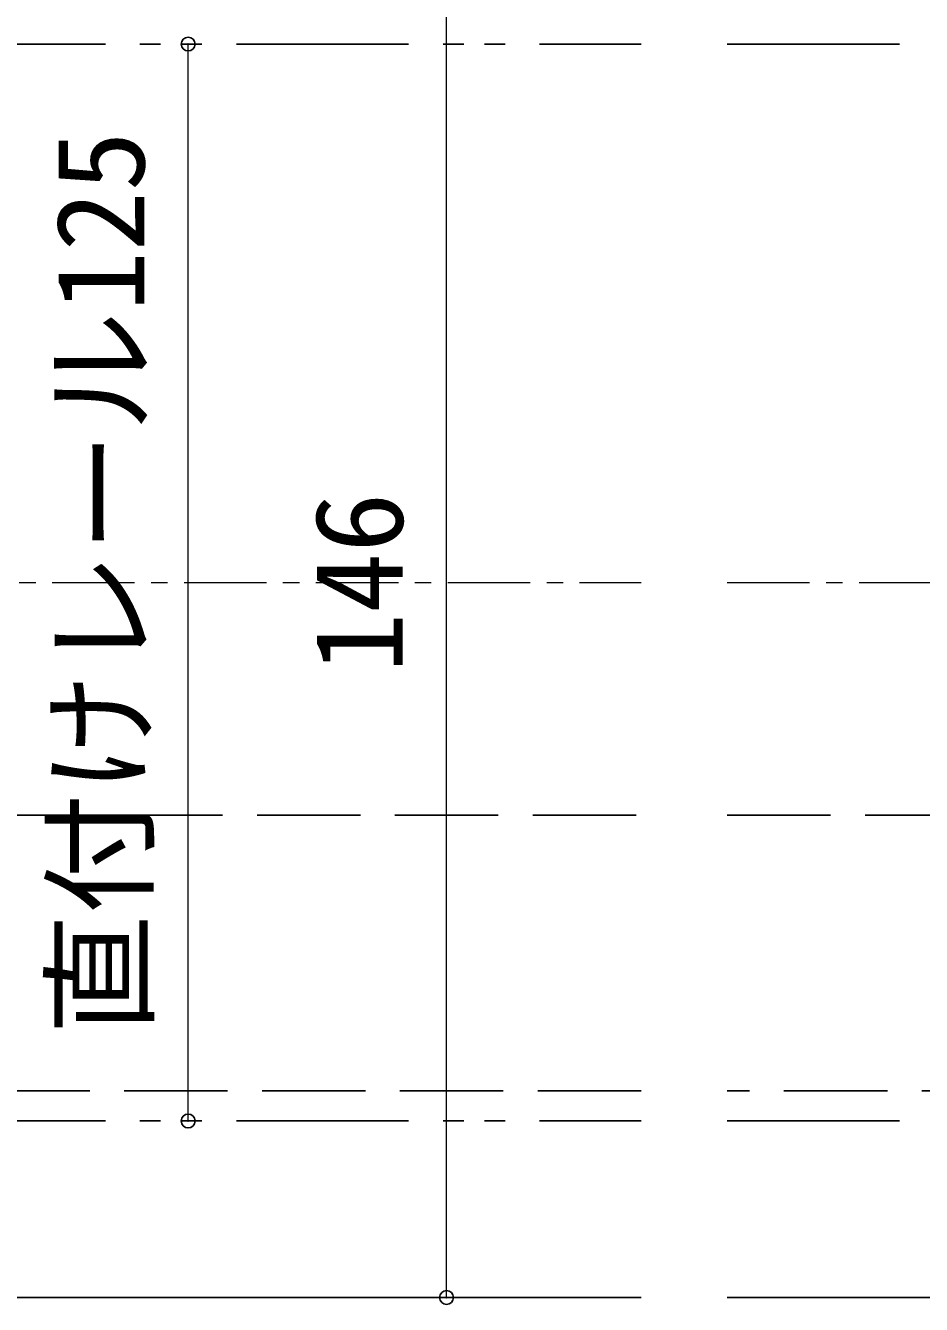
# Model space of a CAD drawing. Units: millimetres at full size; details may follow other scales. Extents: x -800 to 800, y -560 to 560.
# Drawn here: x -581.7 to -477.7, y -302.8 to -154.4 of the extents above; entities that cross this region are included whole.
import ezdxf
from ezdxf.enums import TextEntityAlignment as Align

# ---------------------------------------------------------------- set-up
doc = ezdxf.new("R2010")
doc.units = ezdxf.units.MM
doc.header["$LTSCALE"] = 4
doc.header["$PDMODE"] = 32
doc.header["$PDSIZE"] = 1.6
for name, pattern in [('DASHED3', [4, 3, -1]), ('DOUBLE_CHAIN1', [8.8, 5, -1, 0.6, -0.6, 0.6, -1]), ('USER12', [3.826934, 2.391833, -0.478367, 0.478367, -0.478367])]:
    doc.linetypes.add(name, pattern=pattern)
doc.layers.add('2-0', color=7, linetype='Continuous', lineweight=25)
doc.styles.add('ＭＳ ゴシック', font='')
doc.styles.get('ＭＳ ゴシック').set_extended_font_data('MS Gothic')

msp = doc.modelspace()

# ---------------------------------------------------------------- linework, layer by layer
at = {"layer": '2-0', "color": 4, "lineweight": 9}
for p, q in [((-532.796, -302.027), (-532.796, -136.014)), ((-562.796, -281.533), (-562.796, -156.516))]:
    msp.add_line(p, q, dxfattribs=at)
at = {"layer": '2-0', "linetype": 'DOUBLE_CHAIN1'}
for p, q in [((-662.796, -156.516), (-510.211, -156.516)), ((-500.211, -156.516), (-101.176, -156.516)), ((-662.796, -281.533), (-510.211, -281.533)), ((-500.211, -281.533), (-101.176, -281.533))]:
    msp.add_line(p, q, dxfattribs=at)
at = {"layer": '2-0', "color": 4, "linetype": 'USER12', "lineweight": 9}
for p, q in [((-716.344, -219.019), (-510.211, -219.019)), ((-500.211, -219.019), (-101.176, -219.019))]:
    msp.add_line(p, q, dxfattribs=at)
at = {"layer": '2-0', "linetype": 'DASHED3'}
for p, q in [((-666.796, -246.027), (-510.211, -246.027)), ((-500.211, -246.027), (-305.623, -246.027)), ((-510.211, -278.034), (-666.796, -278.04)), ((-305.623, -278.03), (-500.211, -278.034))]:
    msp.add_line(p, q, dxfattribs=at)
at = {"layer": '2-0'}
for p, q in [((-510.211, -302.027), (-662.796, -302.027)), ((-500.211, -302.027), (-101.176, -302.027))]:
    msp.add_line(p, q, dxfattribs=at)
at = {"layer": '2-0', "color": 4}
for p in [(-562.796, -156.516), (-562.796, -281.533), (-532.796, -302.027)]:
    msp.add_point(p, dxfattribs=at)

# ---------------------------------------------------------------- texts
at = {"layer": '2-0', "style": 'ＭＳ ゴシック'}
for s, p in [('直付けレール125', (-564.796, -271.525)), ('146', (-534.796, -229.521))]:
    msp.add_text(s, height=10.26, rotation=90, dxfattribs=at).set_placement(p, align=Align.BOTTOM_LEFT)

doc.saveas('drawing.dxf')
